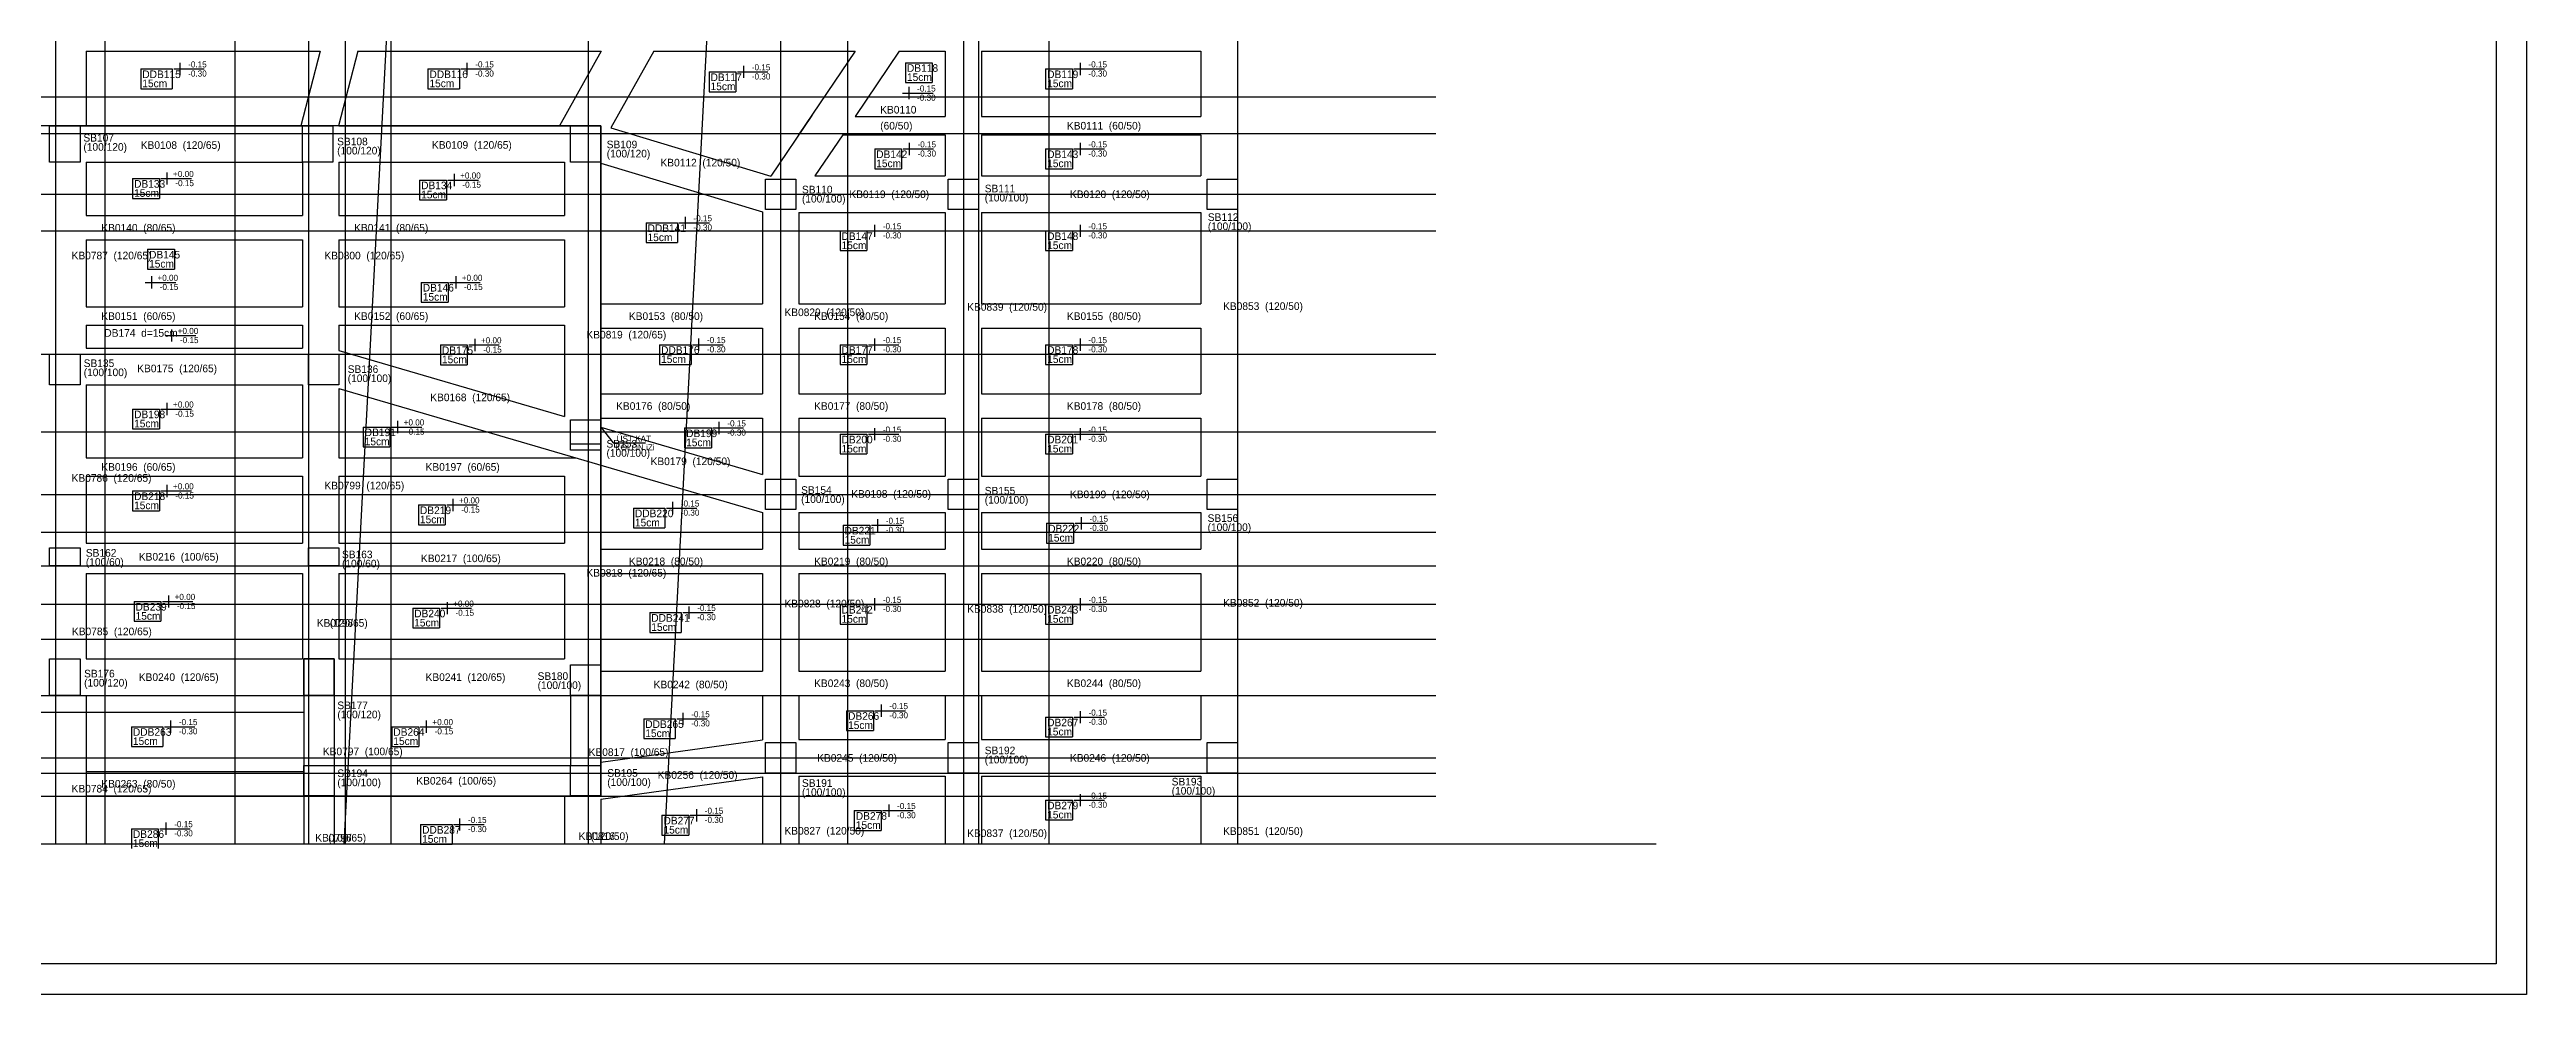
# Model space of a CAD drawing. Header units: millimetres. Extents: x -647929 to -626295, y -75378 to -66578.
# Drawn here: x -634426 to -626295, y -75378 to -72276 of the extents above; entities that cross this region are included whole.
import ezdxf

# ---------------------------------------------------------------- set-up
doc = ezdxf.new("R2010")
doc.units = ezdxf.units.MM
for name, color, linetype in [('KM Aks', 7, 'Continuous'), ('KM Döşeme Markası', 7, 'Continuous'), ('KM Düşük Döşeme Tarama', 7, 'Continuous'), ('KM Kesik', 7, 'Continuous'), ('KM Kiriş', 7, 'Continuous'), ('KM Kiriş Markası', 7, 'Continuous'), ('KM Kolon', 7, 'Continuous'), ('KM Kolon Markası', 7, 'Continuous'), ('LGP-SLAB2', 7, 'Continuous'), ('REBAR_DET2', 7, 'Continuous'), ('REBAR_DET3', 7, 'Continuous'), ('TABLO', 7, 'Continuous'), ('VM Kolon İzi', 7, 'Continuous')]:
    doc.layers.add(name, color=color, linetype=linetype)

msp = doc.modelspace()

# ---------------------------------------------------------------- linework, layer by layer
at = {"layer": 'KM Aks'}
for p, q in [((-634405.8, -66946.3), (-634405.8, -74883.5)), ((-634243.8, -66946.3), (-634243.8, -74883.5)), ((-633817.3, -66946.3), (-633817.3, -74883.5)), ((-633575.8, -66946.3), (-633575.8, -74883.5)), ((-633041.3, -66946.3), (-633459.9, -74883.5)), ((-633455.8, -66946.3), (-633455.8, -74883.5)), ((-633305.5, -66946.3), (-633305.5, -74883.5)), ((-632657.8, -66946.3), (-632657.8, -74883.5)), ((-631989.8, -66946.3), (-632408.5, -74883.5)), ((-632025.8, -66946.3), (-632025.8, -74883.5)), ((-631805.7, -66946.4), (-631805.7, -74883.5)), ((-631425.8, -66946.3), (-631425.8, -74883.5)), ((-631375.8, -66946.3), (-631375.8, -74883.5)), ((-631145.8, -66946.3), (-631145.8, -74883.5)), ((-630525.8, -66946.3), (-630525.8, -74883.5)), ((-647537.5, -72431.3), (-629874.7, -72431.3)), ((-647537.5, -72551.3), (-629874.7, -72551.3)), ((-647537.5, -72751.3), (-629874.7, -72751.3)), ((-647537.5, -72871.3), (-629874.7, -72871.3)), ((-647537.5, -73276.3), (-629874.7, -73276.3)), ((-647537.5, -73531.3), (-629874.7, -73531.3)), ((-647537.5, -73736.3), (-629874.7, -73736.3)), ((-647537.5, -73860.3), (-629874.7, -73860.3)), ((-647537.5, -73971.3), (-629874.7, -73971.3)), ((-647537.5, -74096.3), (-629874.7, -74096.3)), ((-647537.5, -74211.3), (-629874.7, -74211.3)), ((-647537.5, -74396.3), (-629874.7, -74396.3)), ((-647537.5, -74601.3), (-629874.7, -74601.3)), ((-647537.5, -74651.3), (-629874.7, -74651.3)), ((-647537.5, -74726.3), (-629874.7, -74726.3))]:
    msp.add_line(p, q, dxfattribs=at)
at = {"layer": 'KM Düşük Döşeme Tarama'}
msp.add_lwpolyline([(-635095.8, -74451.3), (-633591, -74451.3), (-633591, -74726.2), (-632615.7, -74726.2), (-632615.8, -72526.2), (-635175.8, -72526.2)], dxfattribs=at)
at = {"layer": 'KM Kesik'}
msp.add_line((-646962.4, -74883.5), (-629151.4, -74883.5), dxfattribs=at)
at = {"layer": 'KM Kiriş'}
for p, q in [((-630525.8, -71911.2), (-630525.8, -72281.2)), ((-634305.8, -72281.2), (-633537.6, -72281.2)), ((-634305.8, -72281.2), (-634305.8, -72526.2)), ((-633537.6, -72281.2), (-633601.3, -72526.2)), ((-633413.6, -72281.2), (-633477.3, -72526.3)), ((-633413.6, -72281.2), (-632614.4, -72281.2)), ((-632614.4, -72281.2), (-632751.7, -72526.2)), ((-632442.4, -72281.2), (-632583.7, -72533.2)), ((-632442.4, -72281.2), (-631781.3, -72281.2)), ((-631781.3, -72281.2), (-631966.7, -72556.2)), ((-631636.5, -72281.2), (-631781.5, -72496.2)), ((-631636.5, -72281.2), (-631485.8, -72281.2)), ((-631485.8, -72281.2), (-631485.8, -72496.2)), ((-631365.8, -72281.2), (-630645.8, -72281.2)), ((-631365.8, -72281.2), (-631365.8, -72496.2)), ((-630645.8, -72281.2), (-630645.8, -72496.2)), ((-630525.8, -72221.2), (-630525.8, -72556.2)), ((-634325.8, -72526.2), (-633575.9, -72526.2)), ((-633475.9, -72526.2), (-632715.9, -72526.2)), ((-631923.8, -72492.6), (-632058.3, -72692.1)), ((-631781.5, -72496.2), (-631485.8, -72496.2)), ((-631365.8, -72496.2), (-630645.8, -72496.2)), ((-630525.8, -72496.2), (-630525.7, -72701.2)), ((-632583.7, -72533.2), (-632058.3, -72692.1)), ((-631821.9, -72556.2), (-631913, -72691.2)), ((-631821.9, -72556.2), (-631485.8, -72556.2)), ((-631485.8, -72556.2), (-631485.8, -72691.2)), ((-631365.8, -72556.2), (-630645.8, -72556.2)), ((-631365.8, -72556.2), (-631365.8, -72691.2)), ((-630645.8, -72556.2), (-630645.8, -72691.2)), ((-634305.8, -72646.2), (-633595.8, -72646.2)), ((-634305.8, -72646.2), (-634305.8, -72821.2)), ((-633595.8, -72646.2), (-633595.8, -72821.2)), ((-633475.8, -72646.2), (-632735.8, -72646.2)), ((-633475.8, -72646.3), (-633475.8, -72821.2)), ((-632735.8, -72646.2), (-632735.8, -72821.2)), ((-632615.8, -72646.3), (-632615.8, -72901.2)), ((-632615.8, -72648.9), (-632085.8, -72809.2)), ((-631913, -72691.2), (-631485.8, -72691.2)), ((-631365.8, -72691.2), (-630645.8, -72691.2)), ((-634305.8, -72821.2), (-633595.8, -72821.2)), ((-633475.8, -72821.2), (-632735.8, -72821.2)), ((-632615.8, -72821.2), (-632615.8, -73191.2)), ((-632085.8, -72809.2), (-632085.8, -73111.2)), ((-631965.8, -72811.2), (-631485.8, -72811.2)), ((-631965.8, -72811.2), (-631965.8, -73111.2)), ((-631485.8, -72811.2), (-631485.8, -73111.2)), ((-631365.8, -72811.2), (-630645.8, -72811.2)), ((-631365.8, -72811.2), (-631365.8, -73111.2)), ((-630645.8, -72811.2), (-630645.8, -73111.2)), ((-630525.8, -72801.2), (-630525.8, -73191.2)), ((-634305.8, -72901.2), (-633595.8, -72901.2)), ((-634305.8, -72901.2), (-634305.8, -73121.2)), ((-633595.8, -72901.2), (-633595.8, -73121.2)), ((-633475.8, -72901.2), (-632735.8, -72901.2)), ((-633475.8, -72901.2), (-633475.8, -73121.2)), ((-632735.8, -72901.2), (-632735.8, -73121.2)), ((-634305.8, -73121.2), (-633595.8, -73121.2)), ((-634305.8, -73181.2), (-633595.8, -73181.2)), ((-634305.8, -73181.2), (-634305.8, -73256.2)), ((-633595.8, -73181.2), (-633595.8, -73256.2)), ((-633475.8, -73121.2), (-632735.8, -73121.2)), ((-633475.8, -73181.2), (-632735.8, -73181.2)), ((-633475.8, -73181.2), (-633475.8, -73263.7)), ((-632735.8, -73181.2), (-632735.8, -73480.4)), ((-632615.8, -73111.2), (-632085.8, -73111.2)), ((-632615.8, -73111.2), (-632615.8, -73486.2)), ((-631965.8, -73111.2), (-631485.8, -73111.2)), ((-631365.8, -73111.2), (-630645.8, -73111.2)), ((-630525.8, -73111.2), (-630525.8, -73486.2)), ((-634305.8, -73256.2), (-633595.8, -73256.2)), ((-632615.8, -73191.2), (-632085.8, -73191.2)), ((-632085.8, -73191.2), (-632085.8, -73406.2)), ((-631965.8, -73191.2), (-631485.8, -73191.2)), ((-631965.8, -73191.2), (-631965.8, -73406.2)), ((-631485.8, -73191.2), (-631485.8, -73406.2)), ((-631365.8, -73191.2), (-630645.8, -73191.2)), ((-631365.8, -73191.2), (-631365.8, -73406.2)), ((-630645.8, -73191.2), (-630645.8, -73406.2)), ((-633475.8, -73263.7), (-632735.8, -73480.4)), ((-634305.8, -73376.2), (-633595.8, -73376.2)), ((-634305.8, -73376.2), (-634305.8, -73616.2)), ((-633595.8, -73376.2), (-633595.8, -73616.2)), ((-633475.8, -73388.7), (-632698.3, -73616.4)), ((-633475.8, -73388.7), (-633475.8, -73616.2)), ((-632615.8, -73406.2), (-632615.9, -73491.2)), ((-632615.8, -73406.2), (-632085.8, -73406.2)), ((-631965.8, -73406.2), (-631485.8, -73406.2)), ((-631365.8, -73406.2), (-630645.8, -73406.2)), ((-630525.8, -73406.2), (-630525.7, -73686.2)), ((-632615.8, -73486.2), (-632085.8, -73486.2)), ((-632085.8, -73486.2), (-632085.8, -73670.7)), ((-631965.8, -73486.2), (-631485.8, -73486.2)), ((-631965.8, -73486.2), (-631965.8, -73676.2)), ((-631485.8, -73486.2), (-631485.8, -73676.2)), ((-631365.8, -73486.2), (-630645.8, -73486.2)), ((-631365.8, -73486.2), (-631365.8, -73676.2)), ((-630645.8, -73486.2), (-630645.8, -73676.2)), ((-632615.9, -73515.5), (-632085.8, -73670.7)), ((-632615.8, -73515.5), (-632615.8, -73996.2)), ((-634305.8, -73616.2), (-633595.8, -73616.2)), ((-633475.8, -73616.2), (-632699, -73616.2)), ((-632735.8, -73605.4), (-632085.8, -73795.8)), ((-634305.8, -73676.2), (-633595.8, -73676.2)), ((-634305.8, -73676.2), (-634305.8, -73896.2)), ((-633595.8, -73676.2), (-633595.8, -73896.2)), ((-633475.8, -73676.2), (-632735.8, -73676.2)), ((-633475.8, -73676.2), (-633475.8, -73896.2)), ((-632735.8, -73676.2), (-632735.8, -73896.2)), ((-631965.8, -73676.2), (-631485.8, -73676.2)), ((-631365.8, -73676.2), (-630645.8, -73676.2)), ((-632085.8, -73795.8), (-632085.8, -73916.2)), ((-631965.8, -73796.2), (-631485.8, -73796.2)), ((-631965.8, -73796.2), (-631965.8, -73916.2)), ((-631485.8, -73796.2), (-631485.8, -73916.2)), ((-631365.8, -73796.2), (-630645.8, -73796.2)), ((-631365.8, -73796.2), (-631365.8, -73916.2)), ((-630645.8, -73796.2), (-630645.8, -73916.2)), ((-630525.8, -73786.2), (-630525.8, -73996.2)), ((-634305.8, -73896.2), (-633595.8, -73896.2)), ((-633475.8, -73896.2), (-632735.8, -73896.2)), ((-632615.8, -73916.2), (-632615.9, -74296.3)), ((-632615.8, -73916.2), (-632085.8, -73916.2)), ((-631965.8, -73916.2), (-631485.8, -73916.2)), ((-631365.8, -73916.2), (-630645.8, -73916.2)), ((-630525.8, -73916.2), (-630525.8, -74396.2)), ((-634305.8, -73996.2), (-633595.8, -73996.2)), ((-634305.8, -73996.2), (-634305.8, -74276.2)), ((-633595.8, -73996.2), (-633595.8, -74276.2)), ((-633475.8, -73996.2), (-632735.8, -73996.2)), ((-633475.8, -73996.2), (-633475.8, -74276.2)), ((-632735.8, -73996.2), (-632735.8, -74276.2)), ((-632615.8, -73996.2), (-632085.8, -73996.2)), ((-632085.8, -73996.2), (-632085.8, -74316.2)), ((-631965.8, -73996.2), (-631485.8, -73996.2)), ((-631965.8, -73996.2), (-631965.8, -74316.2)), ((-631485.8, -73996.2), (-631485.8, -74316.2)), ((-631365.8, -73996.2), (-630645.8, -73996.2)), ((-631365.8, -73996.2), (-631365.8, -74316.2)), ((-630645.8, -73996.2), (-630645.8, -74316.2)), ((-634305.8, -74276.2), (-633595.8, -74276.2)), ((-633475.8, -74276.2), (-632735.8, -74276.2)), ((-632615.9, -74316.2), (-632085.8, -74316.2)), ((-631965.8, -74316.2), (-631485.8, -74316.2)), ((-631365.8, -74316.2), (-630645.8, -74316.2)), ((-634305.8, -74396.2), (-633591, -74396.2)), ((-634305.8, -74396.2), (-634305.8, -74726.2)), ((-633591, -74396.2), (-633591, -74626.2)), ((-633491, -74396.2), (-632715.9, -74396.2)), ((-633491, -74396.2), (-633491, -74626.2)), ((-632715.9, -74396.3), (-632715.7, -74626.2)), ((-632615.8, -74396.2), (-632085.8, -74396.2)), ((-632615.8, -74396.3), (-632615.7, -74626.2)), ((-632085.8, -74396.2), (-632085.8, -74542)), ((-631965.8, -74396.2), (-631485.8, -74396.2)), ((-631965.8, -74396.2), (-631965.8, -74541.2)), ((-631485.8, -74396.2), (-631485.8, -74541.2)), ((-631365.8, -74396.2), (-630645.8, -74396.2)), ((-631365.8, -74396.2), (-631365.8, -74541.2)), ((-630645.8, -74396.2), (-630645.8, -74541.2)), ((-630525.8, -74396.2), (-630525.7, -74551.2)), ((-632615.8, -74615.6), (-632085.8, -74542)), ((-631965.8, -74541.2), (-631485.8, -74541.2)), ((-631365.8, -74541.2), (-630645.8, -74541.2)), ((-633491, -74626.2), (-632715.8, -74626.2)), ((-634305.8, -74646.2), (-633591, -74646.2)), ((-634305.8, -74726.2), (-633591, -74726.2)), ((-634305.8, -74726.2), (-634305.8, -74883.5)), ((-633591, -74726.2), (-633590.9, -74883.5)), ((-633491, -74726.2), (-632715.7, -74726.2)), ((-633491, -74726.2), (-633490.9, -74883.5)), ((-632735.8, -74726.2), (-632735.8, -74883.5)), ((-632615.8, -74736.8), (-632085.8, -74663.2)), ((-632085.8, -74663.2), (-632085.8, -74883.5)), ((-631965.8, -74661.2), (-631485.8, -74661.2)), ((-631965.8, -74661.2), (-631965.8, -74883.5)), ((-631485.8, -74661.2), (-631485.8, -74883.5)), ((-631365.8, -74661.2), (-630645.8, -74661.2)), ((-631365.8, -74661.2), (-631365.8, -74883.5)), ((-630645.8, -74661.2), (-630645.8, -74883.5)), ((-630525.8, -74651.2), (-630525.8, -74883.5)), ((-632615.8, -74736.8), (-632615.7, -74883.5))]:
    msp.add_line(p, q, dxfattribs=at)
at = {"layer": 'KM Kolon'}
for points in [[(-634425.8, -72526.2), (-634325.8, -72526.2), (-634325.8, -72646.2), (-634425.8, -72646.2)], [(-633595.8, -72526.2), (-633495.8, -72526.2), (-633495.8, -72646.2), (-633595.8, -72646.2)], [(-632715.8, -72526.2), (-632615.8, -72526.2), (-632615.8, -72646.2), (-632715.8, -72646.2)], [(-632075.8, -72701.2), (-631975.8, -72701.2), (-631975.8, -72801.2), (-632075.8, -72801.2)], [(-631475.8, -72701.2), (-631375.8, -72701.2), (-631375.8, -72801.2), (-631475.8, -72801.2)], [(-630625.8, -72701.2), (-630525.8, -72701.2), (-630525.8, -72801.2), (-630625.8, -72801.2)], [(-634425.8, -73276.2), (-634325.8, -73276.2), (-634325.8, -73376.2), (-634425.8, -73376.2)], [(-633575.8, -73276.2), (-633475.8, -73276.2), (-633475.8, -73376.2), (-633575.8, -73376.2)], [(-632715.8, -73491.2), (-632615.8, -73491.2), (-632615.8, -73591.2), (-632715.8, -73591.2)], [(-632715.8, -73491.2), (-632615.8, -73491.2), (-632615.8, -73571.2), (-632715.8, -73571.2)], [(-632075.8, -73686.2), (-631975.8, -73686.2), (-631975.8, -73786.2), (-632075.8, -73786.2)], [(-631475.8, -73686.2), (-631375.8, -73686.2), (-631375.8, -73786.2), (-631475.8, -73786.2)], [(-630625.8, -73686.2), (-630525.8, -73686.2), (-630525.8, -73786.2), (-630625.8, -73786.2)], [(-634425.8, -73911.2), (-634325.8, -73911.2), (-634325.8, -73971.2), (-634425.8, -73971.2)], [(-633575.8, -73911.2), (-633475.8, -73911.2), (-633475.8, -73971.2), (-633575.8, -73971.2)], [(-634425.8, -74276.2), (-634325.8, -74276.2), (-634325.8, -74396.2), (-634425.8, -74396.2)], [(-633591, -74276.2), (-633491, -74276.2), (-633491, -74396.2), (-633591, -74396.2)], [(-633591, -74276.2), (-633591, -74316.2), (-633591, -74316.2), (-633591, -74396.2), (-633491, -74396.2), (-633491, -74276.2)], [(-632715.8, -74296.2), (-632615.8, -74296.2), (-632615.8, -74396.2), (-632715.8, -74396.2)], [(-632075.8, -74551.2), (-631975.8, -74551.2), (-631975.8, -74651.2), (-632075.8, -74651.2)], [(-631475.8, -74551.2), (-631375.8, -74551.2), (-631375.8, -74651.2), (-631475.8, -74651.2)], [(-630625.8, -74551.2), (-630525.8, -74551.2), (-630525.8, -74651.2), (-630625.8, -74651.2)], [(-633591, -74626.2), (-633491, -74626.2), (-633491, -74726.2), (-633591, -74726.2)], [(-632715.7, -74626.2), (-632615.7, -74626.2), (-632615.7, -74726.2), (-632715.7, -74726.2)]]:
    msp.add_lwpolyline(points, close=True, dxfattribs=at)
at = {"layer": 'LGP-SLAB2'}
for p, q in [((-634126.3, -72339.9), (-634023.2, -72339.9)), ((-634126.3, -72339.9), (-634126.3, -72404.9)), ((-634023.2, -72339.9), (-634023.2, -72404.9)), ((-633183.8, -72339.9), (-633080.5, -72339.9)), ((-633183.8, -72339.9), (-633183.8, -72404.9)), ((-633080.5, -72339.9), (-633080.5, -72404.9)), ((-632260.8, -72349.5), (-632172.8, -72349.5)), ((-632260.8, -72349.5), (-632260.8, -72414.5)), ((-632172.8, -72349.5), (-632172.8, -72414.5)), ((-631616, -72319.3), (-631528, -72319.3)), ((-631616, -72319.3), (-631616, -72384.3)), ((-631528, -72319.3), (-631528, -72384.3)), ((-631155.8, -72339.9), (-631067.7, -72339.9)), ((-631155.8, -72339.9), (-631155.8, -72404.9)), ((-631067.7, -72339.9), (-631067.7, -72404.9)), ((-634126.3, -72404.9), (-634023.2, -72404.9)), ((-633183.8, -72404.9), (-633080.5, -72404.9)), ((-632260.8, -72414.5), (-632172.8, -72414.5)), ((-631616, -72384.3), (-631528, -72384.3)), ((-631155.8, -72404.9), (-631067.7, -72404.9)), ((-631717, -72602.4), (-631628.9, -72602.4)), ((-631717, -72602.4), (-631717, -72667.4)), ((-631628.9, -72602.4), (-631628.9, -72667.4)), ((-631155.8, -72602.4), (-631067.7, -72602.4)), ((-631155.8, -72602.4), (-631155.8, -72667.4)), ((-631067.7, -72602.4), (-631067.7, -72667.4)), ((-631717, -72667.4), (-631628.9, -72667.4)), ((-631155.8, -72667.4), (-631067.7, -72667.4)), ((-634153.3, -72699.6), (-634065.2, -72699.6)), ((-634153.3, -72699.6), (-634153.3, -72764.6)), ((-634153.3, -72764.6), (-634065.2, -72764.6)), ((-634065.2, -72699.6), (-634065.2, -72764.6)), ((-633211, -72704.6), (-633122.9, -72704.6)), ((-633211, -72704.6), (-633211, -72769.6)), ((-633211, -72769.6), (-633122.9, -72769.6)), ((-633122.9, -72704.6), (-633122.9, -72769.6)), ((-632467.7, -72845), (-632364.4, -72845)), ((-632467.7, -72845), (-632467.7, -72910)), ((-632364.4, -72845), (-632364.4, -72910)), ((-634104.1, -72931.9), (-634016.1, -72931.9)), ((-634104.1, -72931.9), (-634104.1, -72996.9)), ((-634016.1, -72931.9), (-634016.1, -72996.9)), ((-632467.7, -72910), (-632364.4, -72910)), ((-631830.8, -72871.2), (-631742.7, -72871.2)), ((-631830.8, -72871.2), (-631830.8, -72936.2)), ((-631830.8, -72936.2), (-631742.7, -72936.2)), ((-631742.7, -72871.2), (-631742.7, -72936.2)), ((-631155.8, -72871.2), (-631067.7, -72871.2)), ((-631155.8, -72871.2), (-631155.8, -72936.2)), ((-631155.8, -72936.2), (-631067.7, -72936.2)), ((-631067.7, -72871.2), (-631067.7, -72936.2)), ((-634104.1, -72996.9), (-634016.1, -72996.9)), ((-633205.6, -73040.4), (-633117.4, -73040.4)), ((-633205.6, -73040.4), (-633205.6, -73105.4)), ((-633117.4, -73040.4), (-633117.4, -73105.4)), ((-633205.6, -73105.4), (-633117.4, -73105.4)), ((-633142.6, -73245.8), (-633054.6, -73245.8)), ((-633142.6, -73245.8), (-633142.6, -73310.8)), ((-633054.6, -73245.8), (-633054.6, -73310.8)), ((-632423.3, -73244.9), (-632319.9, -73244.9)), ((-632423.3, -73244.9), (-632423.3, -73309.9)), ((-632319.9, -73244.9), (-632319.9, -73309.9)), ((-631830.8, -73244.9), (-631742.7, -73244.9)), ((-631830.8, -73244.9), (-631830.8, -73309.9)), ((-631742.7, -73244.9), (-631742.7, -73309.9)), ((-631155.8, -73244.9), (-631067.7, -73244.9)), ((-631155.8, -73244.9), (-631155.8, -73309.9)), ((-631067.7, -73244.9), (-631067.7, -73309.9)), ((-633142.6, -73310.8), (-633054.6, -73310.8)), ((-632423.3, -73309.9), (-632319.9, -73309.9)), ((-631830.8, -73309.9), (-631742.7, -73309.9)), ((-631155.8, -73309.9), (-631067.7, -73309.9)), ((-634153.3, -73456.2), (-634065.2, -73456.2)), ((-634153.3, -73456.2), (-634153.3, -73521.2)), ((-634065.2, -73456.2), (-634065.2, -73521.2)), ((-634153.3, -73521.2), (-634065.2, -73521.2)), ((-633396.2, -73515.1), (-633308.2, -73515.1)), ((-633396.2, -73515.1), (-633396.2, -73580.1)), ((-633396.2, -73580.1), (-633308.2, -73580.1)), ((-633308.2, -73515.1), (-633308.2, -73580.1)), ((-632341.1, -73518.3), (-632253.1, -73518.3)), ((-632341.1, -73518.3), (-632341.1, -73583.3)), ((-632341.1, -73583.3), (-632253.1, -73583.3)), ((-632253.1, -73518.3), (-632253.1, -73583.3)), ((-631830.8, -73538.7), (-631742.6, -73538.7)), ((-631830.8, -73538.7), (-631830.8, -73603.7)), ((-631742.6, -73538.7), (-631742.6, -73603.7)), ((-631155.8, -73538.7), (-631067.7, -73538.7)), ((-631155.8, -73538.7), (-631155.8, -73603.7)), ((-631067.7, -73538.7), (-631067.7, -73603.7)), ((-631830.8, -73603.7), (-631742.6, -73603.7)), ((-631155.8, -73603.7), (-631067.7, -73603.7)), ((-634153.3, -73724.9), (-634065.2, -73724.9)), ((-634153.3, -73724.9), (-634153.3, -73789.9)), ((-634065.2, -73724.9), (-634065.2, -73789.9)), ((-634153.3, -73789.9), (-634065.2, -73789.9)), ((-633214.9, -73771), (-633126.8, -73771)), ((-633214.9, -73771), (-633214.9, -73836)), ((-633126.8, -73771), (-633126.8, -73836)), ((-632509.1, -73781.2), (-632405.8, -73781.2)), ((-632509.1, -73781.2), (-632509.1, -73846.2)), ((-632405.8, -73781.2), (-632405.8, -73846.2)), ((-631152.5, -73831.1), (-631064.3, -73831.1)), ((-631152.5, -73831.1), (-631152.5, -73896.1)), ((-631064.3, -73831.1), (-631064.3, -73896.1)), ((-633214.9, -73836), (-633126.8, -73836)), ((-632509.1, -73846.2), (-632405.8, -73846.2)), ((-631821, -73837.8), (-631732.9, -73837.8)), ((-631821, -73837.8), (-631821, -73902.8)), ((-631821, -73902.8), (-631732.9, -73902.8)), ((-631732.9, -73837.8), (-631732.9, -73902.8)), ((-631152.5, -73896.1), (-631064.3, -73896.1)), ((-634148.4, -74087.7), (-634060.2, -74087.7)), ((-634148.4, -74087.7), (-634148.4, -74152.7)), ((-634148.4, -74152.7), (-634060.2, -74152.7)), ((-634060.2, -74087.7), (-634060.2, -74152.7)), ((-633233.7, -74109.8), (-633145.6, -74109.8)), ((-633233.7, -74109.8), (-633233.7, -74174.8)), ((-633145.6, -74109.8), (-633145.6, -74174.8)), ((-632455.4, -74124.2), (-632352.1, -74124.2)), ((-632455.4, -74124.2), (-632455.4, -74189.2)), ((-632352.1, -74124.2), (-632352.1, -74189.2)), ((-631830.8, -74097.4), (-631742.6, -74097.4)), ((-631830.8, -74097.4), (-631830.8, -74162.4)), ((-631742.6, -74097.4), (-631742.6, -74162.4)), ((-631155.8, -74097.4), (-631067.6, -74097.4)), ((-631155.8, -74097.4), (-631155.8, -74162.4)), ((-631067.6, -74097.4), (-631067.6, -74162.4)), ((-633233.7, -74174.8), (-633145.6, -74174.8)), ((-632455.4, -74189.2), (-632352.1, -74189.2)), ((-631830.8, -74162.4), (-631742.6, -74162.4)), ((-631155.8, -74162.4), (-631067.6, -74162.4)), ((-632475.1, -74472.9), (-632371.7, -74472.9)), ((-632475.1, -74472.9), (-632475.1, -74537.9)), ((-632371.7, -74472.9), (-632371.7, -74537.9)), ((-631809.4, -74446.2), (-631721.1, -74446.2)), ((-631809.4, -74446.2), (-631809.4, -74511.2)), ((-631721.1, -74446.2), (-631721.1, -74511.2)), ((-631155.8, -74467.5), (-631067.5, -74467.5)), ((-631155.8, -74467.5), (-631155.8, -74532.5)), ((-631067.5, -74467.5), (-631067.5, -74532.5)), ((-634157.1, -74498.7), (-634053.6, -74498.7)), ((-634157.1, -74498.7), (-634157.1, -74563.7)), ((-634157.1, -74563.7), (-634053.6, -74563.7)), ((-634053.6, -74498.7), (-634053.6, -74563.7)), ((-633302.2, -74498.7), (-633213.9, -74498.7)), ((-633302.2, -74498.7), (-633302.2, -74563.7)), ((-633302.2, -74563.7), (-633213.9, -74563.7)), ((-633213.9, -74498.7), (-633213.9, -74563.7)), ((-632475.1, -74537.9), (-632371.7, -74537.9)), ((-631809.4, -74511.2), (-631721.1, -74511.2)), ((-631155.8, -74532.5), (-631067.5, -74532.5)), ((-632415.4, -74789.6), (-632327.2, -74789.6)), ((-632415.4, -74789.6), (-632415.4, -74854.6)), ((-632327.2, -74789.6), (-632327.2, -74854.6)), ((-631784, -74774.2), (-631695.8, -74774.2)), ((-631784, -74774.2), (-631784, -74839.2)), ((-631695.8, -74774.2), (-631695.8, -74839.2)), ((-631155.8, -74740), (-631067.6, -74740)), ((-631155.8, -74740), (-631155.8, -74805)), ((-631155.8, -74805), (-631067.6, -74805)), ((-631067.6, -74740), (-631067.6, -74805)), ((-634157.1, -74833.7), (-634068.9, -74833.7)), ((-634157.1, -74833.7), (-634157.1, -74898.7)), ((-634068.9, -74833.7), (-634068.9, -74898.7)), ((-633207.8, -74819.8), (-633104.5, -74819.8)), ((-633207.8, -74819.8), (-633207.8, -74884.8)), ((-633207.8, -74884.8), (-633104.5, -74884.8)), ((-633104.5, -74819.8), (-633104.5, -74884.8)), ((-632415.4, -74854.6), (-632327.2, -74854.6)), ((-631784, -74839.2), (-631695.8, -74839.2))]:
    msp.add_line(p, q, dxfattribs=at)
at = {"layer": 'REBAR_DET2'}
for p, q in [((-634018.2, -72339.9), (-633918.2, -72339.9)), ((-633998.2, -72319.9), (-633998.2, -72359.9)), ((-633075.5, -72339.9), (-632975.5, -72339.9)), ((-633055.5, -72319.9), (-633055.5, -72359.9)), ((-632167.8, -72349.5), (-632067.8, -72349.5)), ((-632147.8, -72329.5), (-632147.8, -72369.5)), ((-631062.7, -72339.9), (-630962.7, -72339.9)), ((-631042.7, -72319.9), (-631042.7, -72359.9)), ((-631625.2, -72419), (-631525.2, -72419)), ((-631605.2, -72399), (-631605.2, -72439)), ((-631623.9, -72602.4), (-631523.9, -72602.4)), ((-631603.9, -72582.4), (-631603.9, -72622.4)), ((-631062.7, -72602.4), (-630962.7, -72602.4)), ((-631042.7, -72582.4), (-631042.7, -72622.4)), ((-634040.2, -72679.6), (-634040.2, -72719.6)), ((-633097.9, -72684.6), (-633097.9, -72724.6)), ((-634060.2, -72699.6), (-633960.2, -72699.6)), ((-633117.9, -72704.6), (-633017.9, -72704.6)), ((-632359.4, -72845), (-632259.4, -72845)), ((-632339.4, -72825), (-632339.4, -72865)), ((-631717.7, -72851.2), (-631717.7, -72891.2)), ((-631042.7, -72851.2), (-631042.7, -72891.2)), ((-631737.7, -72871.2), (-631637.7, -72871.2)), ((-631062.7, -72871.2), (-630962.7, -72871.2)), ((-634111.5, -73040.5), (-634011.5, -73040.5)), ((-634091.5, -73020.5), (-634091.5, -73060.5)), ((-633112.4, -73040.4), (-633012.4, -73040.4)), ((-633092.4, -73020.4), (-633092.4, -73060.4)), ((-634045.1, -73214.8), (-633945.1, -73214.8)), ((-634025.1, -73194.8), (-634025.1, -73234.8)), ((-633049.6, -73245.8), (-632949.6, -73245.8)), ((-633029.6, -73225.8), (-633029.6, -73265.8)), ((-632314.9, -73244.9), (-632214.9, -73244.9)), ((-632294.9, -73224.9), (-632294.9, -73264.9)), ((-631737.7, -73244.9), (-631637.7, -73244.9)), ((-631717.7, -73224.9), (-631717.7, -73264.9)), ((-631062.7, -73244.9), (-630962.7, -73244.9)), ((-631042.7, -73224.9), (-631042.7, -73264.9)), ((-634060.2, -73456.2), (-633960.2, -73456.2)), ((-634040.2, -73436.2), (-634040.2, -73476.2)), ((-633283.2, -73495.1), (-633283.2, -73535.1)), ((-632228.1, -73498.3), (-632228.1, -73538.3)), ((-633303.2, -73515.1), (-633203.2, -73515.1)), ((-632248.1, -73518.3), (-632148.1, -73518.3)), ((-631737.6, -73538.7), (-631637.6, -73538.7)), ((-631717.6, -73518.7), (-631717.6, -73558.7)), ((-631062.7, -73538.7), (-630962.7, -73538.7)), ((-631042.7, -73518.7), (-631042.7, -73558.7)), ((-634060.2, -73724.9), (-633960.2, -73724.9)), ((-634040.2, -73704.9), (-634040.2, -73744.9)), ((-633121.8, -73771), (-633021.8, -73771)), ((-633101.8, -73751), (-633101.8, -73791)), ((-632400.8, -73781.2), (-632300.8, -73781.2)), ((-632380.8, -73761.2), (-632380.8, -73801.2)), ((-631707.9, -73817.8), (-631707.9, -73857.8)), ((-631059.3, -73831.1), (-630959.3, -73831.1)), ((-631039.3, -73811.1), (-631039.3, -73851.1)), ((-631727.9, -73837.8), (-631627.9, -73837.8)), ((-634035.2, -74067.7), (-634035.2, -74107.7)), ((-634055.2, -74087.7), (-633955.2, -74087.7)), ((-633140.6, -74109.8), (-633040.6, -74109.8)), ((-633120.6, -74089.8), (-633120.6, -74129.8)), ((-632347.1, -74124.2), (-632247.1, -74124.2)), ((-632327.1, -74104.2), (-632327.1, -74144.2)), ((-631737.6, -74097.4), (-631637.6, -74097.4)), ((-631717.6, -74077.4), (-631717.6, -74117.4)), ((-631062.6, -74097.4), (-630962.6, -74097.4)), ((-631042.6, -74077.4), (-631042.6, -74117.4)), ((-634028.6, -74478.7), (-634028.6, -74518.7)), ((-633188.9, -74478.7), (-633188.9, -74518.7)), ((-632366.7, -74472.9), (-632266.7, -74472.9)), ((-632346.7, -74452.9), (-632346.7, -74492.9)), ((-631716.1, -74446.2), (-631616.1, -74446.2)), ((-631696.1, -74426.2), (-631696.1, -74466.2)), ((-631062.5, -74467.5), (-630962.5, -74467.5)), ((-631042.5, -74447.5), (-631042.5, -74487.5)), ((-634048.6, -74498.7), (-633948.6, -74498.7)), ((-633208.9, -74498.7), (-633108.9, -74498.7)), ((-631042.6, -74720), (-631042.6, -74760)), ((-633079.5, -74799.8), (-633079.5, -74839.8)), ((-632322.2, -74789.6), (-632222.2, -74789.6)), ((-632302.2, -74769.6), (-632302.2, -74809.6)), ((-631690.8, -74774.2), (-631590.8, -74774.2)), ((-631670.8, -74754.2), (-631670.8, -74794.2)), ((-631062.6, -74740), (-630962.6, -74740)), ((-634063.9, -74833.7), (-633963.9, -74833.7)), ((-634043.9, -74813.7), (-634043.9, -74853.7)), ((-633099.5, -74819.8), (-632999.5, -74819.8))]:
    msp.add_line(p, q, dxfattribs=at)
at = {"layer": 'TABLO'}
for points in [[(-647929.1, -66577.6), (-626294.5, -66577.6), (-626294.5, -75377.6), (-647929.1, -75377.6)], [(-647829.1, -66677.6), (-626394.5, -66677.6), (-626394.5, -75277.6), (-647829.1, -75277.6)]]:
    msp.add_lwpolyline(points, close=True, dxfattribs=at)
at = {"layer": 'VM Kolon İzi'}
msp.add_lwpolyline([(-632615.8, -73515.5), (-632575.5, -73566.8), (-632469.3, -73566.8)], dxfattribs=at)

# ---------------------------------------------------------------- texts
at = {"layer": 'KM Döşeme Markası'}
for s, p in [('DDB115', (-634121.3, -72369.9)), ('DDB116', (-633178.8, -72369.9)), ('DB117', (-632255.8, -72379.5)), ('15cm', (-631611, -72379.3)), ('DB118', (-631611, -72349.3)), ('DB119', (-631150.8, -72369.9)), ('15cm', (-634121.3, -72399.9)), ('15cm', (-633178.8, -72399.9)), ('15cm', (-632255.8, -72409.5)), ('15cm', (-631150.8, -72399.9)), ('DB142', (-631712, -72632.4)), ('DB143', (-631150.8, -72632.4)), ('15cm', (-631712, -72662.4)), ('15cm', (-631150.8, -72662.4)), ('15cm', (-634148.3, -72759.6)), ('DB133', (-634148.3, -72729.6)), ('15cm', (-633206, -72764.6)), ('DB134', (-633206, -72734.6)), ('DDB141', (-632462.7, -72875)), ('DB145', (-634099.1, -72961.9)), ('15cm', (-632462.7, -72905)), ('15cm', (-631825.8, -72931.2)), ('DB147', (-631825.8, -72901.2)), ('15cm', (-631150.8, -72931.2)), ('DB148', (-631150.8, -72901.2)), ('15cm', (-634099.1, -72991.9)), ('15cm', (-633200.6, -73100.4)), ('DB146', (-633200.6, -73070.4)), ('DB174  d=15cm', (-634245.9, -73218.8)), ('DB175', (-633137.6, -73275.8)), ('DDB176', (-632418.3, -73274.9)), ('DB177', (-631825.8, -73274.9)), ('DB178', (-631150.8, -73274.9)), ('15cm', (-633137.6, -73305.8)), ('15cm', (-632418.3, -73304.9)), ('15cm', (-631825.8, -73304.9)), ('15cm', (-631150.8, -73304.9)), ('15cm', (-634148.3, -73516.2)), ('DB198', (-634148.3, -73486.2)), ('15cm', (-633391.2, -73575.1)), ('DB191', (-633391.2, -73545.1)), ('15cm', (-632336.1, -73578.3)), ('DB199', (-632336.1, -73548.3)), ('15cm', (-631825.8, -73598.7)), ('DB200', (-631825.8, -73568.7)), ('15cm', (-631150.8, -73598.7)), ('DB201', (-631150.8, -73568.7)), ('DB218', (-634148.3, -73754.9)), ('15cm', (-634148.3, -73784.9)), ('15cm', (-633209.9, -73831)), ('DB219', (-633209.9, -73801)), ('15cm', (-632504.1, -73841.2)), ('DDB220', (-632504.1, -73811.2)), ('15cm', (-631816, -73897.8)), ('DB221', (-631816, -73867.8)), ('15cm', (-631147.5, -73891.1)), ('DB222', (-631147.5, -73861.1)), ('15cm', (-634143.4, -74147.7)), ('DB239', (-634143.4, -74117.7)), ('15cm', (-633228.7, -74169.8)), ('DB240', (-633228.7, -74139.8)), ('DDB241', (-632450.4, -74154.2)), ('15cm', (-631825.8, -74157.4)), ('DB242', (-631825.8, -74127.4)), ('15cm', (-631150.8, -74157.4)), ('DB243', (-631150.8, -74127.4)), ('15cm', (-632450.4, -74184.2)), ('DDB265', (-632470.1, -74502.9)), ('15cm', (-631804.4, -74506.2)), ('DB266', (-631804.4, -74476.2)), ('DB267', (-631150.8, -74497.5)), ('15cm', (-634152.1, -74558.7)), ('DDB263', (-634152.1, -74528.7)), ('15cm', (-633297.2, -74558.7)), ('DB264', (-633297.2, -74528.7)), ('15cm', (-632470.1, -74532.9)), ('15cm', (-631150.8, -74527.5)), ('DB277', (-632410.4, -74819.6)), ('DB278', (-631779, -74804.2)), ('15cm', (-631150.8, -74800)), ('DB279', (-631150.8, -74770)), ('15cm', (-634152.1, -74893.7)), ('DB286', (-634152.1, -74863.7)), ('15cm', (-633202.8, -74879.8)), ('DDB287', (-633202.8, -74849.8)), ('15cm', (-632410.4, -74849.6)), ('15cm', (-631779, -74834.2))]:
    msp.add_text(s, height=25, dxfattribs=at).set_placement(p)
at = {"layer": 'KM Kiriş Markası'}
for s, p in [('(60/50)', (-631698.9, -72538.7)), ('KB0110', (-631698.9, -72486.2)), ('KB0111  (60/50)', (-631085.9, -72538.7)), ('KB0108  (120/65)', (-634126.3, -72602.2)), ('KB0109  (120/65)', (-633170.4, -72601.7)), ('KB0112  (120/50)', (-632420.2, -72659.8)), ('KB0119  (120/50)', (-631800.1, -72763.7)), ('KB0120  (120/50)', (-631076, -72763.7)), ('KB0140  (80/65)', (-634255.8, -72873.7)), ('KB0141  (80/65)', (-633425.8, -72873.7)), ('KB0787  (120/65)', (-634353.3, -72964.7)), ('KB0800  (120/65)', (-633523.3, -72964.8)), ('KB0151  (60/65)', (-634255.8, -73163.7)), ('KB0152  (60/65)', (-633425.8, -73163.7)), ('KB0153  (80/50)', (-632523.8, -73163.7)), ('KB0829  (120/50)', (-632013.2, -73151.1)), ('KB0154  (80/50)', (-631915.8, -73163.7)), ('KB0839  (120/50)', (-631413.2, -73133.5)), ('KB0155  (80/50)', (-631085.9, -73163.7)), ('KB0853  (120/50)', (-630573.2, -73130.9)), ('KB0819  (120/65)', (-632663.2, -73224.5)), ('KB0175  (120/65)', (-634137.9, -73335.4)), ('KB0168  (120/65)', (-633176, -73430.4)), ('KB0176  (80/50)', (-632565.8, -73458.7)), ('KB0177  (80/50)', (-631915.8, -73458.7)), ('KB0178  (80/50)', (-631085.9, -73458.7)), ('KB0786  (120/65)', (-634353.3, -73694.9)), ('KB0196  (60/65)', (-634255.8, -73658.7)), ('KB0197  (60/65)', (-633191.3, -73658.7)), ('KB0179  (120/50)', (-632452.7, -73640.2)), ('KB0799  (120/65)', (-633523.3, -73719.8)), ('KB0198  (120/50)', (-631794, -73747.3)), ('KB0199  (120/50)', (-631076, -73748.7)), ('KB0216  (100/65)', (-634132.6, -73953.6)), ('KB0217  (100/65)', (-633206.4, -73958.7)), ('KB0818  (120/65)', (-632663.2, -74006.1)), ('KB0218  (80/50)', (-632523.8, -73968.7)), ('KB0219  (80/50)', (-631915.8, -73968.7)), ('KB0220  (80/50)', (-631085.9, -73968.7)), ('KB0798', (-633548.3, -74170.7)), ('(120/65)', (-633505.8, -74170.7)), ('KB0828  (120/50)', (-632013.2, -74107.1)), ('KB0838  (120/50)', (-631413.2, -74124.6)), ('KB0852  (120/50)', (-630573.2, -74104.6)), ('KB0785  (120/65)', (-634352.1, -74198.6)), ('KB0240  (120/65)', (-634132.7, -74348.7)), ('KB0241  (120/65)', (-633191.3, -74348.7)), ('KB0242  (80/50)', (-632442.6, -74372.8)), ('KB0243  (80/50)', (-631915.8, -74368.7)), ('KB0244  (80/50)', (-631085.9, -74368.7)), ('KB0797  (100/65)', (-633528.5, -74592.5)), ('KB0817  (100/65)', (-632656, -74594.8)), ('KB0256  (120/50)', (-632429.3, -74669.9)), ('KB0245  (120/50)', (-631905.7, -74613.7)), ('KB0246  (120/50)', (-631076, -74613.7)), ('KB0784  (120/65)', (-634353.3, -74714.7)), ('KB0263  (80/50)', (-634255.8, -74698.7)), ('KB0264  (100/65)', (-633221.7, -74688.7)), ('KB0796', (-633553.5, -74875.9)), ('(100/65)', (-633511, -74875.9)), ('KB0816', (-632688.8, -74870.6)), ('(120/50)', (-632649.5, -74870.6)), ('KB0827  (120/50)', (-632013.2, -74852.9)), ('KB0837  (120/50)', (-631413.2, -74861)), ('KB0851  (120/50)', (-630573.2, -74854))]:
    msp.add_text(s, height=25, dxfattribs=at).set_placement(p)
at = {"layer": 'KM Kolon Markası'}
for s, p in [('SB107', (-634314.6, -72578.3)), ('(100/120)', (-634314.6, -72608.3)), ('SB108', (-633481.6, -72590.5)), ('(100/120)', (-633481.6, -72620.5)), ('SB109', (-632596.8, -72600.2)), ('(100/120)', (-632596.8, -72630.2)), ('SB110', (-631955.8, -72748.3)), ('(100/100)', (-631955.8, -72778.3)), ('SB111', (-631355.8, -72744.9)), ('(100/100)', (-631355.8, -72774.9)), ('SB112', (-630623.3, -72838.7)), ('(100/100)', (-630623.3, -72868.7)), ('SB135', (-634313.7, -73318.2)), ('(100/100)', (-634313.7, -73348.2)), ('SB136', (-633447, -73337.6)), ('(100/100)', (-633447, -73367.6)), ('SB153', (-632597.5, -73582.7)), ('(100/100)', (-632597.5, -73612.7)), ('SB154', (-631958.5, -73734.5)), ('(100/100)', (-631958.5, -73764.5)), ('SB155', (-631355.8, -73736.7)), ('(100/100)', (-631355.8, -73766.7)), ('SB156', (-630624.1, -73826.6)), ('(100/100)', (-630624.1, -73856.6)), ('SB162', (-634306.6, -73940.7)), ('(100/60)', (-634306.6, -73970.7)), ('SB163', (-633465.8, -73945.9)), ('(100/60)', (-633465.8, -73975.9)), ('SB176', (-634312.3, -74337)), ('SB180', (-632823.6, -74345.1)), ('(100/120)', (-634312.3, -74367)), ('(100/100)', (-632823.6, -74375.1)), ('SB177', (-633481, -74441.2)), ('(100/120)', (-633481, -74471.2)), ('SB192', (-631355.8, -74589.2)), ('SB194', (-633481, -74664.1)), ('SB195', (-632594.9, -74663.1)), ('(100/100)', (-631355.8, -74619.2)), ('(100/100)', (-633481, -74694.1)), ('(100/100)', (-632594.9, -74693.1)), ('SB191', (-631955.8, -74696.2)), ('(100/100)', (-631955.8, -74726.2)), ('SB193', (-630742.1, -74691.7)), ('(100/100)', (-630742.1, -74721.7))]:
    msp.add_text(s, height=25, dxfattribs=at).set_placement(p)
at = {"layer": 'REBAR_DET3'}
for s, p in [(' -0.15', (-633978.2, -72334.9)), (' -0.30', (-633978.2, -72364.9)), (' -0.15', (-633035.5, -72334.9)), (' -0.30', (-633035.5, -72364.9)), (' -0.15', (-632127.8, -72344.5)), (' -0.30', (-632127.8, -72374.5)), (' -0.15', (-631022.7, -72334.9)), (' -0.30', (-631022.7, -72364.9)), (' -0.15', (-631585.2, -72414)), (' -0.30', (-631585.2, -72444)), (' -0.15', (-631583.9, -72597.4)), (' -0.30', (-631583.9, -72627.4)), (' -0.15', (-631022.7, -72597.4)), (' -0.30', (-631022.7, -72627.4)), ('+0.00', (-634020.2, -72694.6)), ('+0.00', (-633077.9, -72699.6)), (' -0.15', (-634020.2, -72724.6)), (' -0.15', (-633077.9, -72729.6)), (' -0.15', (-632319.4, -72840)), (' -0.30', (-632319.4, -72870)), (' -0.15', (-631697.7, -72866.2)), (' -0.15', (-631022.7, -72866.2)), (' -0.30', (-631697.7, -72896.2)), (' -0.30', (-631022.7, -72896.2)), ('+0.00', (-634071.5, -73035.5)), ('+0.00', (-633072.4, -73035.4)), (' -0.15', (-634071.5, -73065.5)), (' -0.15', (-633072.4, -73065.4)), ('+0.00', (-634005.1, -73209.8)), (' -0.15', (-634005.1, -73239.8)), ('+0.00', (-633009.6, -73240.8)), (' -0.15', (-633009.6, -73270.8)), (' -0.15', (-632274.9, -73239.9)), (' -0.30', (-632274.9, -73269.9)), (' -0.15', (-631697.7, -73239.9)), (' -0.30', (-631697.7, -73269.9)), (' -0.15', (-631022.7, -73239.9)), (' -0.30', (-631022.7, -73269.9)), ('+0.00', (-634020.2, -73451.2)), (' -0.15', (-634020.2, -73481.2)), ('+0.00', (-633263.2, -73510.1)), (' -0.15', (-632208.1, -73513.3)), (' -0.15', (-633263.2, -73540.1)), (' -0.30', (-632208.1, -73543.3)), (' -0.15', (-631697.6, -73533.7)), (' -0.30', (-631697.6, -73563.7)), (' -0.15', (-631022.7, -73533.7)), (' -0.30', (-631022.7, -73563.7)), ('+0.00', (-634020.2, -73719.9)), (' -0.15', (-634020.2, -73749.9)), ('+0.00', (-633081.8, -73766)), (' -0.15', (-633081.8, -73796)), (' -0.15', (-632360.8, -73776.2)), (' -0.30', (-632360.8, -73806.2)), (' -0.15', (-631687.9, -73832.8)), (' -0.15', (-631019.3, -73826.1)), (' -0.30', (-631687.9, -73862.8)), (' -0.30', (-631019.3, -73856.1)), ('+0.00', (-634015.2, -74082.7)), (' -0.15', (-631697.6, -74092.4)), (' -0.15', (-631022.6, -74092.4)), (' -0.15', (-634015.2, -74112.7)), ('+0.00', (-633100.6, -74104.8)), (' -0.15', (-633100.6, -74134.8)), (' -0.15', (-632307.1, -74119.2)), (' -0.30', (-632307.1, -74149.2)), (' -0.30', (-631697.6, -74122.4)), (' -0.30', (-631022.6, -74122.4)), (' -0.15', (-634008.6, -74493.7)), ('+0.00', (-633168.9, -74493.7)), (' -0.15', (-632326.7, -74467.9)), (' -0.30', (-632326.7, -74497.9)), (' -0.15', (-631676.1, -74441.2)), (' -0.30', (-631676.1, -74471.2)), (' -0.15', (-631022.5, -74462.5)), (' -0.30', (-631022.5, -74492.5)), (' -0.30', (-634008.6, -74523.7)), (' -0.15', (-633168.9, -74523.7)), (' -0.15', (-631022.6, -74735)), (' -0.15', (-633059.5, -74814.8)), (' -0.15', (-632282.2, -74784.6)), (' -0.30', (-632282.2, -74814.6)), (' -0.15', (-631650.8, -74769.2)), (' -0.30', (-631650.8, -74799.2)), (' -0.30', (-631022.6, -74765)), (' -0.15', (-634023.9, -74828.7)), (' -0.30', (-634023.9, -74858.7)), (' -0.30', (-633059.5, -74844.8))]:
    msp.add_text(s, height=20, dxfattribs=at).set_placement(p)
at = {"layer": 'VM Kolon İzi'}
for s, p in [('KOLON iZi', (-632568.7, -73592.1)), ('ÜST KAT', (-632564.1, -73563.5))]:
    msp.add_text(s, height=20, dxfattribs=at).set_placement(p)

doc.saveas('drawing.dxf')
